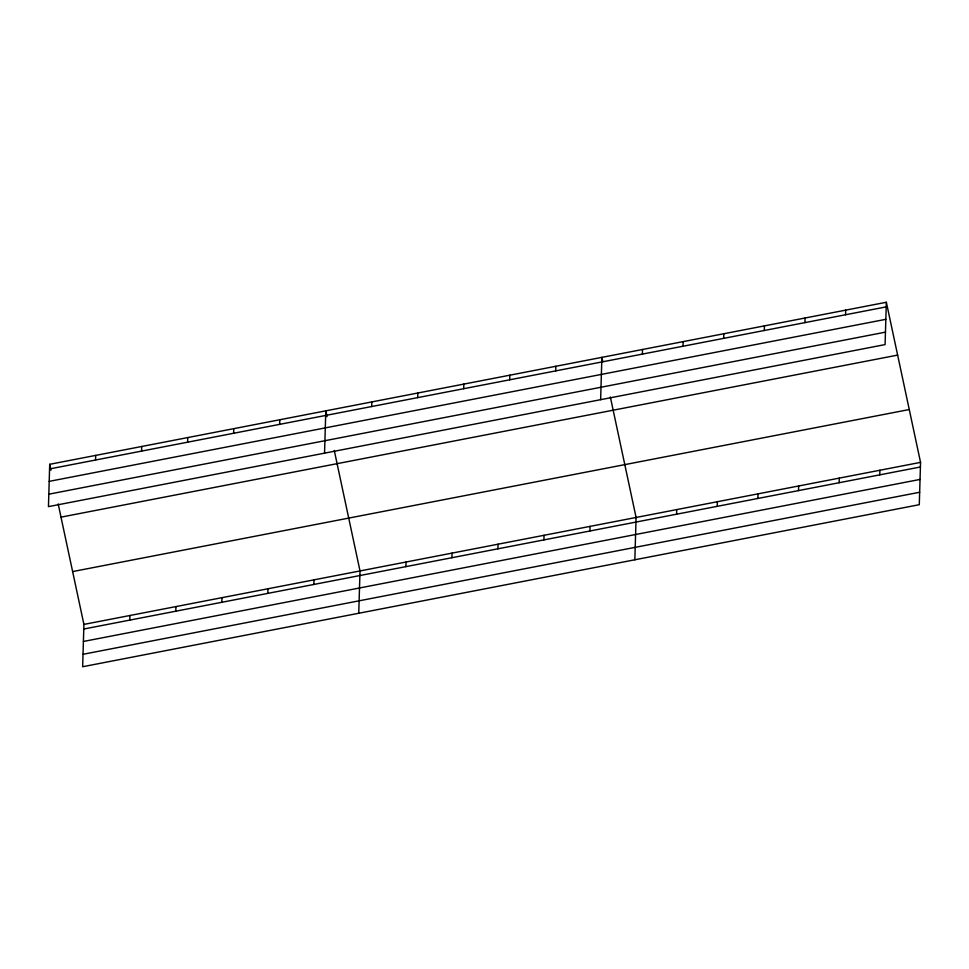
<?xml version="1.0" encoding="UTF-8"?>
<svg xmlns="http://www.w3.org/2000/svg" width="969" height="969" viewBox="0 0 969 969"><rect width="100%" height="100%" fill="white"/><g stroke="black" fill="none" stroke-linecap="round" stroke-linejoin="round"><path stroke-width="1.45" d="M49.71 464.308L48.45 506.63L885.085 344.589L886.344 302.267L49.71 464.308L50.957 470.183M58.176 503.928L83.915 624.411L82.656 666.733L919.29 504.692L920.55 462.37L886.344 302.267M95.58 460.009L95.725 455.394M129.785 620.112L129.931 615.497M141.595 451.094L141.74 446.479M175.801 611.197L175.946 606.594M187.611 442.179L187.756 437.576M221.816 602.294L221.962 597.679M233.626 433.276L233.771 428.661M267.832 593.379L267.977 588.764M279.641 424.361L279.787 419.747M313.847 584.464L313.992 579.85M324.542 453.153L325.802 410.832L327.05 416.706M358.748 613.256L360.008 570.935L334.269 450.464M371.672 406.532L371.817 401.917M405.878 566.635L406.023 562.02M417.687 397.617L417.833 393.002M451.893 557.732L452.038 553.117M463.703 388.714L463.836 384.099M497.909 548.817L498.042 544.203M509.718 379.8L509.851 375.185M543.924 539.903L544.057 535.288M555.734 370.885L555.867 366.27M589.939 530.988L590.073 526.373M600.635 399.676L601.882 357.355L602.827 361.764M634.84 559.791L636.088 517.458L610.349 396.987M642.386 354.097L642.52 349.482M676.592 514.212L676.725 509.597M683.024 346.236L683.157 341.621M717.23 506.339L717.363 501.724M723.661 338.363L723.795 333.748M757.867 498.466L758 493.851M764.299 330.49L764.432 325.875M798.504 490.593L798.638 485.978M804.936 322.616L805.069 318.002M839.142 482.719L839.275 478.105M845.574 314.743L845.707 310.128M879.779 474.858L879.913 470.244M49.564 468.923L886.211 306.882M49.201 481.363L885.836 319.322M48.813 494.19L885.46 332.149M60.999 517.143L897.633 355.102M72.627 571.577L909.261 409.536M83.915 624.411L920.55 462.37M83.77 629.026L920.417 466.985M83.407 641.466L920.041 479.425M83.019 654.293L919.666 492.252"/></g></svg>
